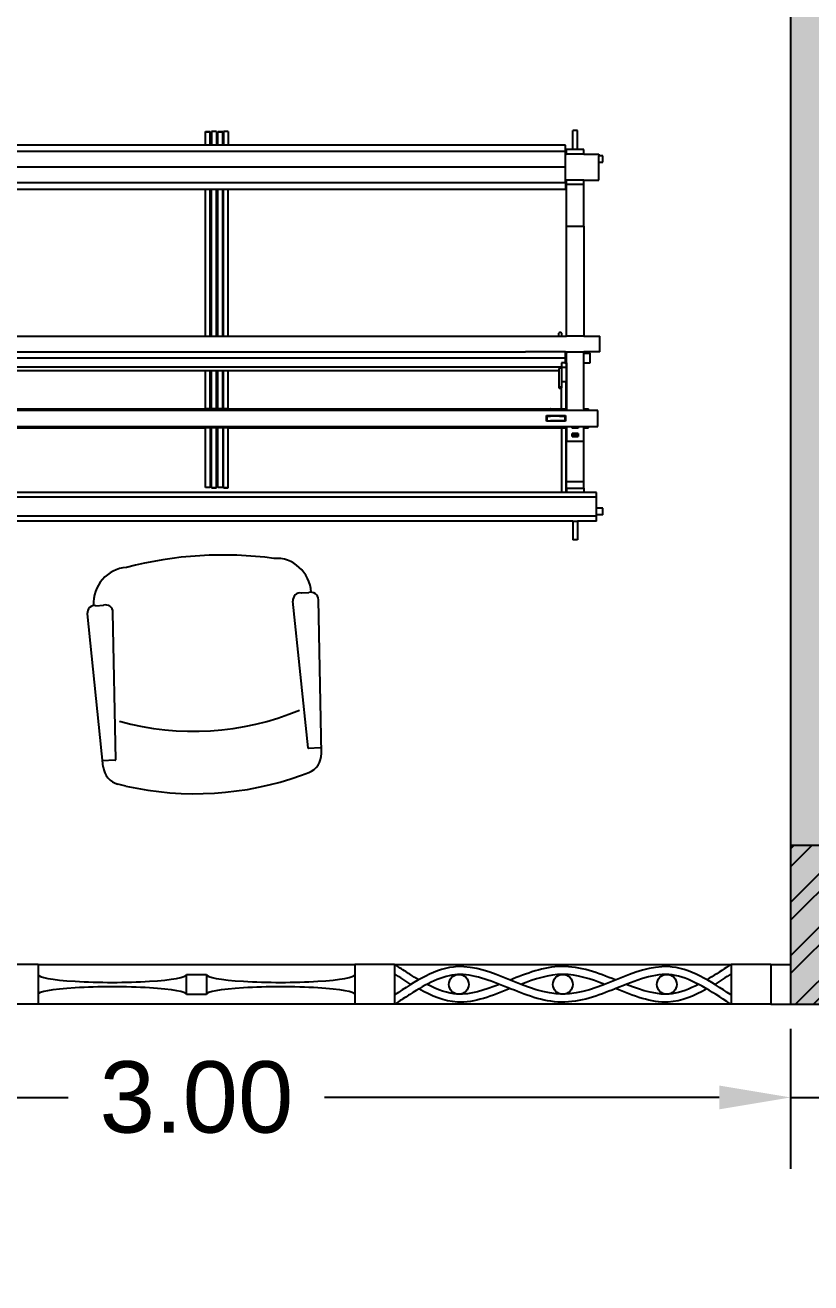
# Model space of a CAD drawing. Header units: millimetres. Extents: x 3409 to 3822, y 896 to 1108.
# Drawn here: x 3693.686 to 3695.67, y 1081.991 to 1085.163 of the extents above; entities that cross this region are included whole.
import ezdxf

# ---------------------------------------------------------------- set-up
doc = ezdxf.new("R2010")
doc.units = ezdxf.units.MM
for name, color, linetype in [('a-epipla', 8, 'Continuous'), ('a-toixoi', 5, 'Continuous'), ('DS_ST_quote 1_50', 7, 'Continuous'), ('Layer1', 5, 'Continuous'), ('ypostilwmata', 232, 'Continuous')]:
    doc.layers.add(name, color=color, linetype=linetype)
doc.styles.get("Standard").update_dxf_attribs({"font": 'arial.ttf'})
doc.dimstyles.get("Standard").update_dxf_attribs({"dimtxt": 0.18, "dimasz": 0.18, "dimexe": 0.18, "dimexo": 0.0625, "dimgap": 0.09, "dimtad": 0, "dimtih": 1, "dimtoh": 1, "dimdec": 4, "dimzin": 0, "dimdsep": 46, "dimtxsty": 'Standard', "dimcen": 0.09, "dimadec": 0, "dimazin": 0, "dimtfac": 1, "dimtdec": 4, "dimtofl": 0, "dimtmove": 0, "dimatfit": 3, "dimfxl": 1, "dimtolj": 1, "dimtzin": 0, "dimarcsym": 0})

# ---------------------------------------------------------------- blocks, each defined once
blk = doc.blocks.new('poltrona5452')
at = {"layer": 'a-epipla'}
for p, q in [((345.2667, 185.2189), (345.6542, 185.2353)), ((345.2817, 185.1876), (345.2817, 185.2207)), ((345.6734, 185.2124), (345.6734, 185.1935)), ((345.215, 185.165), (345.221, 185.1845)), ((345.2829, 185.1864), (345.6542, 185.1706)), ((345.215, 184.721), (345.221, 184.7014)), ((345.2817, 184.6984), (345.2817, 184.6697)), ((345.2829, 184.6996), (345.6542, 184.7154)), ((345.6734, 184.6736), (345.6734, 184.6924)), ((345.2667, 184.6671), (345.6542, 184.6506))]:
    blk.add_line(p, q, dxfattribs=at)
for centre, major_axis, ratio, start_param, end_param in [((345.6549, 185.217), (0.0192, 0), 0.958333, -0.253341, 1.602721), ((345.2689, 185.171), (0.05, 0), 0.958333, 1.615134, 2.855011), ((345.6728, 185.13), (-0.0923, 0), 0.958333, 3.135407, 4.699897), ((346.0487, 184.943), (-0.8653, 0), 0.958333, -0.270966, 0.270966), ((345.283, 185.1876), (0.000865, 0.000865), 1, 2.356194, 3.880728), ((346.0929, 184.9431), (0.7521, 0), 0.958333, 2.820125, 3.463061), ((345.6549, 185.1889), (0.0192, 0), 0.958333, 4.680464, 6.536526), ((344.7353, 184.943), (-1.048, 0), 0.958333, 2.954833, 3.328352), ((345.6728, 184.756), (0.0923, 0), 0.958333, -1.558304, 0.006186), ((345.2689, 184.715), (0.05, 0), 0.958333, 3.428174, 4.668051), ((345.283, 184.6984), (-0.000865, 0.000865), 1, -0.739135, 0.785398), ((345.6549, 184.697), (0.0192, 0), 0.958333, -0.253341, 1.602721), ((345.6549, 184.669), (0.0192, 0), 0.958333, 4.680464, 6.536526)]:
    blk.add_ellipse(centre, major_axis=major_axis, ratio=ratio, start_param=start_param, end_param=end_param, dxfattribs=at)
blk = doc.blocks.new('floor loom plan')
at = {"layer": 'a-epipla'}
for p, q in [((-28.62, 59.61), (-28.62, 61.95)), ((-28.62, 61.95), (-28.38, 61.95)), ((-28.38, 62.61), (-28.38, 61.95)), ((-27.38, 62.61), (-28.38, 62.61)), ((-27.38, 61.95), (-28.38, 61.95)), ((-27.38, 61.95), (-27.38, 62.61)), ((-24.5, 61.95), (-27.38, 61.95)), ((-24.5, 59.61), (-24.5, 61.95)), ((2.64, 62.11), (0.14, 62.11)), ((0.14, 59.61), (0.14, 62.11)), ((2.64, 62.11), (2.64, 59.61)), ((14.41, 61.83), (11.91, 61.83)), ((11.91, 61.83), (11.91, 60.33)), ((14.41, 60.33), (14.41, 61.83)), ((28.38, 62.61), (27.37, 62.61)), ((27.37, 62.61), (27.37, 61.61)), ((28.38, 62.61), (28.38, 61.61)), ((2.85, 59.61), (2.85, 60.61)), ((4.35, 60.61), (2.85, 60.61)), ((4.35, 59.61), (4.35, 60.61)), ((11.91, 60.33), (11.66, 60.33)), ((11.66, 59.61), (11.66, 60.33)), ((11.91, 60.33), (11.91, 59.61)), ((14.66, 60.33), (14.41, 60.33)), ((14.41, 59.61), (14.41, 60.33)), ((14.66, 59.61), (14.66, 60.33)), ((24.88, 61.61), (24.88, 59.61)), ((25.62, 61.61), (24.88, 61.61)), ((25.62, 61.61), (25.62, -58.45)), ((27.37, 61.61), (25.62, 61.61)), ((28.38, 61.61), (27.37, 61.61)), ((28.62, 61.61), (28.38, 61.61)), ((28.62, 61.61), (28.62, -58.45)), ((29.38, 61.61), (28.62, 61.61)), ((29.38, 61.61), (29.38, 58.61)), ((-32.38, 58.61), (-32.38, 57.86)), ((-29.38, 58.61), (-32.38, 58.61)), ((-29.38, 57.86), (-32.38, 57.86)), ((-29.38, 59.61), (-29.38, 58.61)), ((-28.62, 59.61), (-29.38, 59.61)), ((-29.38, 58.61), (-29.38, 57.86)), ((-29.38, 57.86), (-29.38, 56.86)), ((-28.62, 59.61), (-28.62, 56.86)), ((-24.5, 59.61), (-24.5, 56.86)), ((-23.88, 59.61), (-24.5, 59.61)), ((-17.25, 59.61), (-23.88, 59.61)), ((-23.88, 56.86), (-23.88, 59.61)), ((-17.25, 56.86), (-17.25, 59.61)), ((-17.25, 59.61), (0.14, 59.61)), ((0.14, 59.61), (0.14, 56.86)), ((2.85, 59.61), (2.64, 59.61)), ((2.64, 56.86), (2.64, 59.61)), ((4.35, 59.61), (2.85, 59.61)), ((11.66, 59.61), (4.35, 59.61)), ((11.66, 59.61), (11.91, 59.61)), ((11.91, 59.61), (11.91, 56.86)), ((14.41, 59.61), (14.66, 59.61)), ((14.41, 58.73), (14.41, 59.61)), ((14.41, 58.73), (14.47, 58.73)), ((14.41, 57.73), (14.41, 58.73)), ((14.47, 57.73), (14.41, 57.73)), ((14.41, 56.86), (14.41, 57.73)), ((14.47, 58.73), (14.47, 57.73)), ((14.47, 58.73), (14.69, 58.73)), ((14.69, 57.73), (14.47, 57.73)), ((16.75, 59.61), (14.66, 59.61)), ((14.69, 58.73), (14.69, 57.73)), ((15.56, 58.73), (15.56, 57.73)), ((15.56, 58.73), (15.78, 58.73)), ((15.78, 57.73), (15.56, 57.73)), ((15.78, 58.73), (16, 58.73)), ((15.78, 58.73), (15.78, 57.73)), ((16, 57.73), (15.78, 57.73)), ((16, 57.73), (16, 58.73)), ((16.75, 56.86), (16.75, 59.61)), ((23.12, 59.61), (16.75, 59.61)), ((23.12, 56.86), (23.12, 59.61)), ((24.17, 59.61), (23.12, 59.61)), ((24.17, 59.61), (24.88, 59.61)), ((24.17, 56.86), (24.17, 59.61)), ((24.88, 59.61), (24.88, 56.86)), ((29.38, 57.86), (29.38, 58.61)), ((29.38, 58.61), (32.37, 58.61)), ((29.38, 57.86), (32.37, 57.86)), ((29.38, 57.86), (29.38, -54.7)), ((32.37, 58.61), (32.37, 57.86)), ((-29.38, 56.7), (-30.06, 56.7)), ((-30.06, 56.7), (-30.06, 3.32)), ((-28.62, 56.86), (-29.38, 56.86)), ((-29.38, 56.7), (-29.38, 56.86)), ((-29.04, 56.7), (-29.38, 56.7)), ((-29.04, 56.7), (-29.04, -53.61)), ((-28.62, 56.7), (-29.04, 56.7)), ((-28.62, 56.7), (-28.62, 56.86)), ((-26.56, 56.7), (-28.62, 56.7)), ((-26.56, 56.7), (-26.56, -53.61)), ((-24.5, 56.7), (-26.56, 56.7)), ((-23.88, 56.86), (-24.5, 56.86)), ((-24.5, 56.7), (-24.5, 56.86)), ((-24.09, 56.7), (-24.5, 56.7)), ((-24.09, 56.7), (-23.06, 56.7)), ((-24.09, 56.7), (-24.09, -53.61)), ((-17.25, 56.86), (-23.88, 56.86)), ((-23.06, 56.7), (-23.06, 3.32)), ((0.14, 56.86), (-17.25, 56.86)), ((-0.41, 55.98), (-0.42, 55.93)), ((-0.42, 55.93), (-0.42, 55.87)), ((-0.42, 55.87), (-0.42, 55.81)), ((-0.42, 55.81), (-0.41, 55.75)), ((-0.4, 56.03), (-0.41, 55.98)), ((-0.41, 55.75), (-0.4, 55.7)), ((-0.38, 56.07), (-0.4, 56.03)), ((-0.4, 55.7), (-0.38, 55.67)), ((-0.36, 56.09), (-0.38, 56.07)), ((-0.34, 56.1), (-0.36, 56.09)), ((0.14, 56.1), (-0.34, 56.1)), ((0.14, 56.1), (0.14, 56.86)), ((0.14, 55.64), (0.14, 56.1)), ((2.64, 56.86), (2.85, 56.86)), ((2.64, 56.76), (2.64, 56.86)), ((2.67, 56.76), (2.64, 56.76)), ((2.64, 56.7), (2.64, 56.76)), ((2.67, 56.7), (2.64, 56.7)), ((2.64, 56.7), (2.64, 50.36)), ((2.81, 56.76), (2.67, 56.76)), ((2.67, 56.7), (2.67, 56.76)), ((2.81, 56.7), (2.67, 56.7)), ((2.81, 56.7), (2.81, 56.76)), ((2.85, 56.76), (2.81, 56.76)), ((3.6, 56.7), (2.81, 56.7)), ((2.85, 56.76), (2.85, 56.86)), ((4.35, 56.86), (2.85, 56.86)), ((3.6, 56.76), (2.85, 56.76)), ((3.6, 56.7), (3.6, 56.76)), ((4.35, 56.76), (3.6, 56.76)), ((3.6, -53.61), (3.6, 56.7)), ((4.39, 56.7), (3.6, 56.7)), ((4.35, 56.86), (11.66, 56.86)), ((4.35, 56.76), (4.35, 56.86)), ((4.39, 56.76), (4.35, 56.76)), ((4.39, 56.82), (5.13, 56.82)), ((4.39, 56.82), (4.39, 56.76)), ((4.52, 56.76), (4.39, 56.76)), ((4.39, 56.7), (4.52, 56.7)), ((4.39, 56.7), (4.39, 56.07)), ((4.39, 56.07), (5.01, 56.07)), ((4.52, 56.7), (4.52, 56.76)), ((5.01, -53.61), (5.01, 56.07)), ((5.01, 56.07), (5.13, 56.07)), ((5.13, 56.82), (7.36, 56.82)), ((5.13, 56.82), (5.13, 56.07)), ((5.13, 56.07), (5.28, 56.07)), ((5.24, 55.98), (5.23, 55.93)), ((5.23, 55.93), (5.23, 55.87)), ((5.23, 55.87), (5.23, 55.81)), ((5.23, 55.81), (5.24, 55.75)), ((5.26, 56.03), (5.24, 55.98)), ((5.24, 55.75), (5.26, 55.7)), ((5.27, 56.07), (5.26, 56.03)), ((5.26, 55.7), (5.27, 55.67)), ((5.28, 56.07), (5.27, 56.07)), ((5.28, 56.07), (7.36, 56.07)), ((7.36, 56.82), (7.36, 56.07)), ((11.66, 56.82), (7.36, 56.82)), ((7.36, 56.07), (8.26, 56.07)), ((8.22, 55.98), (8.21, 55.93)), ((8.21, 55.93), (8.21, 55.87)), ((8.21, 55.87), (8.21, 55.81)), ((8.21, 55.81), (8.22, 55.75)), ((8.24, 56.03), (8.22, 55.98)), ((8.22, 55.75), (8.24, 55.7)), ((8.26, 56.07), (8.24, 56.03)), ((8.24, 55.7), (8.26, 55.67)), ((8.26, 56.07), (8.26, 56.07)), ((8.26, 56.07), (8.34, 56.07)), ((8.34, 56.07), (8.34, 56.07)), ((8.36, 56.03), (8.34, 56.07)), ((11.66, 56.07), (8.34, 56.07)), ((8.34, 55.67), (8.36, 55.7)), ((8.38, 55.98), (8.36, 56.03)), ((8.36, 55.7), (8.38, 55.75)), ((8.39, 55.93), (8.38, 55.98)), ((8.38, 55.75), (8.39, 55.81)), ((8.39, 55.87), (8.39, 55.93)), ((8.39, 55.81), (8.39, 55.87)), ((11.66, 56.82), (11.66, 56.86)), ((11.66, 56.86), (11.91, 56.86)), ((11.66, 56.07), (11.66, 56.82)), ((11.66, 54.33), (11.66, 56.07)), ((11.91, 56.86), (11.91, 54.33)), ((12.72, 55.77), (12.72, 56.71)), ((12.72, 56.71), (12.78, 56.71)), ((12.72, 55.77), (12.78, 55.77)), ((12.72, 54.33), (12.72, 55.77)), ((12.78, 56.71), (12.78, 56.65)), ((12.78, 56.71), (13.53, 56.71)), ((13.53, 56.65), (12.78, 56.65)), ((12.78, 55.77), (12.78, 56.65)), ((12.78, 55.77), (12.78, 54.33)), ((13.53, 56.71), (13.53, 56.65)), ((13.53, 56.71), (13.59, 56.71)), ((13.53, 56.65), (13.53, 55.77)), ((13.53, 55.77), (13.59, 55.77)), ((13.53, 55.77), (13.53, 54.33)), ((13.59, 56.71), (13.59, 55.77)), ((13.59, 55.77), (13.59, 54.33)), ((14.41, 56.86), (14.66, 56.86)), ((14.41, 54.33), (14.41, 56.86)), ((14.66, 56.86), (16.75, 56.86)), ((14.66, 56.82), (14.66, 56.86)), ((24.88, 56.82), (14.66, 56.82)), ((14.66, 56.07), (14.66, 56.82)), ((14.66, 56.07), (24.88, 56.07)), ((14.66, 54.33), (14.66, 56.07)), ((23.12, 56.86), (16.75, 56.86)), ((24.17, 56.86), (23.12, 56.86)), ((24.17, 56.86), (24.88, 56.86)), ((24.88, 56.86), (24.88, 56.82)), ((24.88, 56.82), (24.88, 56.07)), ((24.88, 56.07), (24.88, -53.7)), ((-0.38, 55.67), (-0.36, 55.64)), ((-0.36, 55.64), (-0.34, 55.64)), ((0.14, 55.64), (-0.34, 55.64)), ((0.14, 50.36), (0.14, 55.64)), ((5.27, 55.67), (5.3, 55.64)), ((5.3, 55.64), (5.32, 55.64)), ((5.32, 55.64), (5.6, 55.64)), ((5.6, 55.64), (8.3, 55.64)), ((5.6, 3.32), (5.6, 55.64)), ((8.26, 55.67), (8.28, 55.64)), ((8.28, 55.64), (8.3, 55.64)), ((8.3, 55.64), (8.32, 55.64)), ((8.32, 55.64), (8.34, 55.67)), ((11.91, 54.33), (11.66, 54.33)), ((11.66, 54.33), (11.66, 54.27)), ((11.66, 54.27), (11.67, 54.29)), ((11.66, 3.32), (11.66, 54.27)), ((11.67, 54.29), (11.72, 54.3)), ((11.72, 54.3), (11.8, 54.32)), ((11.8, 54.32), (11.9, 54.32)), ((11.9, 54.32), (11.91, 54.32)), ((11.91, 54.33), (11.91, 54.32)), ((11.91, 54.32), (11.91, -51.22)), ((12.78, 54.33), (12.72, 54.33)), ((12.72, 53.71), (12.72, 54.33)), ((13.59, 53.71), (12.72, 53.71)), ((12.78, 53.77), (12.78, 54.33)), ((12.78, 53.77), (13.53, 53.77)), ((13.59, 54.33), (13.53, 54.33)), ((13.53, 53.77), (13.53, 54.33)), ((13.59, 54.33), (13.59, 53.71)), ((14.66, 54.33), (14.41, 54.33)), ((14.41, 54.32), (14.41, 54.33)), ((14.41, 54.32), (14.51, 54.32)), ((14.41, 54.32), (14.41, 54.32)), ((14.41, -51.22), (14.41, 54.32)), ((14.51, 54.32), (14.59, 54.3)), ((14.59, 54.3), (14.64, 54.29)), ((14.64, 54.29), (14.66, 54.27)), ((14.66, 54.27), (14.66, 54.33)), ((14.66, 3.32), (14.66, 54.27)), ((0.14, 50.36), (0.14, 50.36)), ((0.14, 3.32), (0.14, 50.36)), ((0.14, -46.7), (0.14, 50.36)), ((2.64, 50.36), (2.64, 50.36)), ((2.64, -46.7), (2.64, 50.36)), ((2.64, -46.7), (2.64, 50.36)), ((-32.21, 1.7), (-32.21, 2.45)), ((-32.21, 2.45), (-32.12, 2.45)), ((-32.2, 3.32), (-32.2, 2.57)), ((-32.2, 3.32), (-30.06, 3.32)), ((-32.2, 2.57), (-30.06, 2.57)), ((-30.06, 2.45), (-32.12, 2.45)), ((-32.12, 2.45), (-32.12, 1.7)), ((-30.06, 3.32), (-30.06, 2.57)), ((-30.06, 2.57), (-30.06, 2.45)), ((-30.06, 2.45), (-30.06, 1.7)), ((0.14, 3.32), (-23.06, 3.32)), ((-23.06, 3.32), (-23.06, 2.57)), ((0.14, 2.57), (-23.06, 2.57)), ((-23.06, 2.57), (-23.06, 2.45)), ((0.14, 2.45), (-23.06, 2.45)), ((-23.06, 2.45), (-23.06, 1.7)), ((0.14, 2.57), (0.14, 3.32)), ((0.14, 2.45), (0.14, 2.57)), ((0.14, 1.7), (0.14, 2.45)), ((11.66, 3.32), (5.6, 3.32)), ((5.6, 2.57), (5.6, 3.32)), ((11.66, 2.57), (5.6, 2.57)), ((5.6, 2.45), (5.6, 2.57)), ((11.66, 2.45), (5.6, 2.45)), ((5.6, 1.7), (5.6, 2.45)), ((11.66, 3.32), (11.66, 2.57)), ((11.66, 2.57), (11.66, 2.45)), ((11.66, 2.45), (11.66, 1.7)), ((24.11, 3.32), (14.66, 3.32)), ((14.66, 3.32), (14.66, 2.57)), ((24.11, 2.57), (14.66, 2.57)), ((14.66, 2.57), (14.66, 2.45)), ((14.66, 2.45), (14.66, 1.7)), ((14.66, 2.45), (24.1, 2.45)), ((24.1, 2.45), (24.1, 1.7)), ((24.11, 3.32), (24.11, 2.57)), ((24.15, 3.32), (24.11, 3.32)), ((24.11, 2.57), (24.15, 2.57)), ((24.15, 2.57), (24.15, 3.32)), ((-32.12, 1.7), (-32.21, 1.7)), ((-32.21, -0.3), (-32.21, 0.45)), ((-32.21, 0.45), (-32.12, 0.45)), ((-32.2, 1.45), (-32.2, 0.7)), ((-32.2, 1.45), (-30.06, 1.45)), ((-32.2, 0.7), (-30.06, 0.7)), ((-30.06, 1.7), (-32.12, 1.7)), ((-30.06, 0.45), (-32.12, 0.45)), ((-32.12, 0.45), (-32.12, -0.3)), ((-30.06, 1.7), (-30.06, 1.45)), ((-30.06, 1.45), (-30.06, 0.7)), ((-30.06, 0.7), (-30.06, 0.45)), ((-30.06, 0.45), (-30.06, -0.3)), ((0.14, 1.7), (-23.06, 1.7)), ((-23.06, 1.7), (-23.06, 1.45)), ((0.14, 1.45), (-23.06, 1.45)), ((-23.06, 1.45), (-23.06, 0.7)), ((0.14, 0.7), (-23.06, 0.7)), ((-23.06, 0.7), (-23.06, 0.45)), ((0.14, 0.45), (-23.06, 0.45)), ((-23.06, 0.45), (-23.06, -0.3)), ((0.14, 1.45), (0.14, 1.7)), ((0.14, 0.7), (0.14, 1.45)), ((0.14, 0.45), (0.14, 0.7)), ((0.14, -0.3), (0.14, 0.45)), ((11.66, 1.7), (5.6, 1.7)), ((5.6, 1.45), (5.6, 1.7)), ((11.66, 1.45), (5.6, 1.45)), ((5.6, 0.7), (5.6, 1.45)), ((11.66, 0.7), (5.6, 0.7)), ((5.6, 0.45), (5.6, 0.7)), ((11.66, 0.45), (5.6, 0.45)), ((5.6, -0.3), (5.6, 0.45)), ((11.66, 1.45), (11.66, 1.7)), ((11.66, 1.45), (11.66, 0.7)), ((11.66, 0.7), (11.66, 0.45)), ((11.66, 0.45), (11.66, -0.3)), ((24.1, 1.7), (14.66, 1.7)), ((14.66, 1.45), (14.66, 1.7)), ((24.11, 1.45), (14.66, 1.45)), ((14.66, 1.45), (14.66, 0.7)), ((24.11, 0.7), (14.66, 0.7)), ((14.66, 0.7), (14.66, 0.45)), ((14.66, 0.45), (14.66, -0.3)), ((14.66, 0.45), (24.1, 0.45)), ((24.1, 0.45), (24.1, -0.3)), ((24.11, 1.45), (24.11, 0.7)), ((24.15, 1.45), (24.11, 1.45)), ((24.11, 0.7), (24.15, 0.7)), ((24.15, 0.7), (24.15, 1.45)), ((-32.12, -0.3), (-32.21, -0.3)), ((-30.06, -0.3), (-32.12, -0.3)), ((-30.06, -0.3), (-30.06, -53.61)), ((0.14, -0.3), (-23.06, -0.3)), ((-23.06, -0.3), (-23.06, -53.61)), ((0.14, -46.7), (0.14, -0.3)), ((11.66, -0.3), (5.6, -0.3)), ((5.6, -53.61), (5.6, -0.3)), ((11.66, -51.17), (11.66, -0.3)), ((24.1, -0.3), (14.66, -0.3)), ((14.66, -51.17), (14.66, -0.3))]:
    blk.add_line(p, q, dxfattribs=at)
at = {"layer": 'a-epipla', "color": 250, "true_color": 0x3f3f3f}
blk.add_line((-29.38, 56.86), (-29.38, 56.7), dxfattribs=at)
blk = doc.blocks.new('*D239')
at = {"layer": 'Defpoints', "color": 0, "transparency": 16777216}
for p in [(3692.6188, 1082.6941), (3695.6188, 1082.6941), (3695.6188, 1082.4588)]:
    blk.add_point(p, dxfattribs=at)
at = {"layer": 'DS_ST_quote 1_50', "color": 0, "lineweight": -2, "transparency": 16777216}
for p, q in [((3692.6188, 1082.6316), (3692.6188, 1082.2788)), ((3695.6188, 1082.6316), (3695.6188, 1082.2788)), ((3692.7988, 1082.4588), (3693.7953, 1082.4588)), ((3695.4388, 1082.4588), (3694.4422, 1082.4588))]:
    blk.add_line(p, q, dxfattribs=at)
at = {"layer": 'DS_ST_quote 1_50', "color": 0, "transparency": 16777216}
for points in [[(3692.7988, 1082.4888), (3692.7988, 1082.4288), (3692.6188, 1082.4588)], [(3695.4388, 1082.4888), (3695.4388, 1082.4288), (3695.6188, 1082.4588)]]:
    blk.add_solid(points, dxfattribs=at)
at = {"layer": 'DS_ST_quote 1_50', "color": 0, "transparency": 16777216, "insert": (3694.1188, 1082.4588), "char_height": 0.18, "attachment_point": 5}
blk.add_mtext('\\A1;3.00', dxfattribs=at)
blk = doc.blocks.new('*D240')
at = {"layer": 'Defpoints', "color": 0, "transparency": 16777216}
for p in [(3695.6188, 1082.6941), (3696.0188, 1082.6941), (3696.0188, 1082.4588)]:
    blk.add_point(p, dxfattribs=at)
at = {"layer": 'DS_ST_quote 1_50', "color": 0, "lineweight": -2, "transparency": 16777216}
for p, q in [((3695.6188, 1082.6316), (3695.6188, 1082.2788)), ((3696.0188, 1082.6316), (3696.0188, 1082.2788)), ((3695.4388, 1082.4588), (3695.2588, 1082.4588)), ((3695.6188, 1082.4588), (3696.0188, 1082.4588)), ((3695.8188, 1082.4588), (3695.8188, 1081.8662)), ((3696.1988, 1082.4588), (3696.3788, 1082.4588)), ((3695.8188, 1081.8662), (3695.9988, 1081.8662))]:
    blk.add_line(p, q, dxfattribs=at)
at = {"layer": 'DS_ST_quote 1_50', "color": 0, "transparency": 16777216}
for points in [[(3695.4388, 1082.4888), (3695.4388, 1082.4288), (3695.6188, 1082.4588)], [(3696.1988, 1082.4888), (3696.1988, 1082.4288), (3696.0188, 1082.4588)]]:
    blk.add_solid(points, dxfattribs=at)
at = {"layer": 'DS_ST_quote 1_50', "color": 0, "transparency": 16777216, "insert": (3696.3222, 1081.8662), "char_height": 0.18, "attachment_point": 5}
blk.add_mtext('\\A1;0.40', dxfattribs=at)
blk = doc.blocks.new('*D224')
at = {"layer": 'Defpoints', "color": 0, "transparency": 16777216}
for p in [(3682.0188, 1082.6941), (3696.0188, 1082.6941), (3682.0188, 1081.1901)]:
    blk.add_point(p, dxfattribs=at)
at = {"layer": 'DS_ST_quote 1_50', "color": 0, "lineweight": -2, "transparency": 16777216}
for p, q in [((3682.0188, 1082.6316), (3682.0188, 1081.0101)), ((3696.0188, 1082.6316), (3696.0188, 1081.0101)), ((3682.1988, 1081.1901), (3688.6338, 1081.1901)), ((3695.8388, 1081.1901), (3689.4037, 1081.1901))]:
    blk.add_line(p, q, dxfattribs=at)
at = {"layer": 'DS_ST_quote 1_50', "color": 0, "transparency": 16777216}
for points in [[(3682.1988, 1081.2201), (3682.1988, 1081.1601), (3682.0188, 1081.1901)], [(3695.8388, 1081.2201), (3695.8388, 1081.1601), (3696.0188, 1081.1901)]]:
    blk.add_solid(points, dxfattribs=at)
at = {"layer": 'DS_ST_quote 1_50', "color": 0, "transparency": 16777216, "insert": (3689.0188, 1081.1901), "char_height": 0.18, "attachment_point": 5}
blk.add_mtext('\\A1;14.00', dxfattribs=at)

msp = doc.modelspace()

# ---------------------------------------------------------------- hatches: boundary and pattern name
at = {"layer": 'a-epipla'}
h = msp.add_hatch(dxfattribs=at)
h.set_pattern_fill('ANSI32', color=256, scale=0.01)
h.set_pattern_definition([(45, (264.24471, 2.56293), (-0.067351921, 0.067351921), []), (45, (264.28961, 2.56293), (-0.067351921, 0.067351921), [])])
h.paths.add_polyline_path([(3682.4188, 1087.4941), (3682.0188, 1087.4941), (3682.0188, 1087.0941), (3682.4188, 1087.0941)])
h.paths.add_polyline_path([(3685.8188, 1087.4941), (3685.4188, 1087.4941), (3685.4188, 1087.0941), (3685.8188, 1087.0941)])
h.paths.add_polyline_path([(3689.2188, 1087.4941), (3688.8188, 1087.4941), (3688.8188, 1087.0941), (3689.2188, 1087.0941)])
h.paths.add_polyline_path([(3692.6188, 1087.4941), (3692.2188, 1087.4941), (3692.2188, 1087.0941), (3692.6188, 1087.0941)])
h.paths.add_polyline_path([(3696.0188, 1087.4941), (3695.6188, 1087.4941), (3695.6188, 1087.0941), (3696.0188, 1087.0941)])
h.paths.add_polyline_path([(3696.0188, 1083.0941), (3695.6188, 1083.0941), (3695.6188, 1082.6941), (3696.0188, 1082.6941)])
h.paths.add_polyline_path([(3692.6188, 1083.0941), (3692.2188, 1083.0941), (3692.2188, 1082.6941), (3692.6188, 1082.6941)])
h.paths.add_polyline_path([(3689.2188, 1083.0941), (3688.8188, 1083.0941), (3688.8188, 1082.6941), (3689.2188, 1082.6941)])
h.paths.add_polyline_path([(3685.8188, 1083.0941), (3685.4188, 1083.0941), (3685.4188, 1082.6941), (3685.8188, 1082.6941)])
h.paths.add_polyline_path([(3682.4188, 1083.0941), (3682.0188, 1083.0941), (3682.0188, 1082.6941), (3682.4188, 1082.6941)])
h.paths.add_polyline_path([(3699.4188, 1087.4941), (3699.0188, 1087.4941), (3699.0188, 1087.0941), (3699.4188, 1087.0941)])
h.paths.add_polyline_path([(3702.8188, 1087.4941), (3702.4188, 1087.4941), (3702.4188, 1087.0941), (3702.8188, 1087.0941)])
h.paths.add_polyline_path([(3706.2188, 1087.4941), (3705.8188, 1087.4941), (3705.8188, 1087.0941), (3706.2188, 1087.0941)])
h.paths.add_polyline_path([(3709.6188, 1087.4941), (3709.2188, 1087.4941), (3709.2188, 1087.0941), (3709.6188, 1087.0941)])
h.paths.add_polyline_path([(3709.6188, 1083.0941), (3709.2188, 1083.0941), (3709.2188, 1082.6941), (3709.6188, 1082.6941)])
h.paths.add_polyline_path([(3706.2188, 1083.0941), (3705.8188, 1083.0941), (3705.8188, 1082.6941), (3706.2188, 1082.6941)])
h.paths.add_polyline_path([(3702.8188, 1083.0941), (3702.4188, 1083.0941), (3702.4188, 1082.6941), (3702.8188, 1082.6941)])
h.paths.add_polyline_path([(3699.4188, 1083.0941), (3699.0188, 1083.0941), (3699.0188, 1082.6941), (3699.4188, 1082.6941)])
h.paths.add_polyline_path([(3716.0188, 1087.4941), (3715.6188, 1087.4941), (3715.6188, 1087.0941), (3716.0188, 1087.0941)])
h.paths.add_polyline_path([(3719.4188, 1087.4941), (3719.0188, 1087.4941), (3719.0188, 1087.0941), (3719.4188, 1087.0941)])
h.paths.add_polyline_path([(3722.8188, 1087.4941), (3722.4188, 1087.4941), (3722.4188, 1087.0941), (3722.8188, 1087.0941)])
h.paths.add_polyline_path([(3726.2188, 1087.4941), (3725.8188, 1087.4941), (3725.8188, 1087.0941), (3726.2188, 1087.0941)])
h.paths.add_polyline_path([(3716.0188, 1083.0941), (3715.6188, 1083.0941), (3715.6188, 1082.6941), (3716.0188, 1082.6941)])
h.paths.add_polyline_path([(3719.4188, 1083.0941), (3719.0188, 1083.0941), (3719.0188, 1082.6941), (3719.4188, 1082.6941)])
h.paths.add_polyline_path([(3722.8188, 1083.0941), (3722.4188, 1083.0941), (3722.4188, 1082.6941), (3722.8188, 1082.6941)])
h.paths.add_polyline_path([(3726.2188, 1083.0941), (3725.8188, 1083.0941), (3725.8188, 1082.6941), (3726.2188, 1082.6941)])
h.paths.add_polyline_path([(3729.6188, 1087.4941), (3729.2188, 1087.4941), (3729.2188, 1087.0941), (3729.6188, 1087.0941)])
h.paths.add_polyline_path([(3733.0188, 1087.4941), (3732.6188, 1087.4941), (3732.6188, 1087.0941), (3733.0188, 1087.0941)])
h.paths.add_polyline_path([(3736.4188, 1087.4941), (3736.0188, 1087.4941), (3736.0188, 1087.0941), (3736.4188, 1087.0941)])
h.paths.add_polyline_path([(3739.8188, 1087.4941), (3739.4188, 1087.4941), (3739.4188, 1087.0941), (3739.8188, 1087.0941)])
h.paths.add_polyline_path([(3743.2188, 1087.4941), (3742.8188, 1087.4941), (3742.8188, 1087.0941), (3743.2188, 1087.0941)])
h.paths.add_polyline_path([(3743.2188, 1083.0941), (3742.8188, 1083.0941), (3742.8188, 1082.6941), (3743.2188, 1082.6941)])
h.paths.add_polyline_path([(3739.8188, 1083.0941), (3739.4188, 1083.0941), (3739.4188, 1082.6941), (3739.8188, 1082.6941)])
h.paths.add_polyline_path([(3736.4188, 1083.0941), (3736.0188, 1083.0941), (3736.0188, 1082.6941), (3736.4188, 1082.6941)])
h.paths.add_polyline_path([(3733.0188, 1083.0941), (3732.6188, 1083.0941), (3732.6188, 1082.6941), (3733.0188, 1082.6941)])
h.paths.add_polyline_path([(3729.6188, 1083.0941), (3729.2188, 1083.0941), (3729.2188, 1082.6941), (3729.6188, 1082.6941)])
h = msp.add_hatch(dxfattribs=at)
h.set_pattern_fill('AR-CONC', color=256, scale=0.00088)
h.set_pattern_definition([(50, (264.24471, 2.56293), (0.1603225087, -0.0140263953), [0.016764, -0.184404]), (355, (264.24471, 2.56293), (-0.031014211, 0.168130024), [0.0134112, -0.147523714]), (100.4514447, (264.25807, 2.56176), (0.1293082974, 0.154103622), [0.014247208, -0.156719415]), (46.1842, (264.24471, 2.60764), (0.238549556, -0.036997249), [0.025146, -0.276606]), (96.6355576, (264.2646, 2.60455), (0.208915638, 0.21773499), [0.02137082, -0.235079335]), (351.184151, (264.2447, 2.60764), (0.208915638, 0.21773499), [0.020116771, -0.221284564]), (21, (264.26706, 2.59646), (0.1334206643, -0.0899933744), [0.016764, -0.184404]), (326, (264.26706, 2.59646), (0.054385785, 0.16208541), [0.0134112, -0.1475232]), (71.451445, (264.27818, 2.58896), (0.187806449, 0.0720920366), [0.014247208, -0.156719145]), (37.5, (264.24471, 2.562933), (0.0027179709, 0.0744084342), [0, -0.14573504, 0, -0.1497584, 0, -0.148082]), (7.5, (264.24471, 2.56293), (0.058801303, 0.0881589058), [0, -0.08538464, 0, -0.14238224, 0, -0.0564388]), (327.5, (264.194866, 2.56293), (0.1193197237, -0.0050412947), [0, -0.05588, 0, -0.1743456, 0, -0.2313432]), (317.5, (264.17251, 2.56293), (0.1303536796, 0.022375312), [0, -0.072644, 0, -0.11578336, 0, -0.1642872])])
h.paths.add_polyline_path([(3682.4188, 1087.4941), (3682.0188, 1087.4941), (3682.0188, 1087.0941), (3682.4188, 1087.0941)])
h.paths.add_polyline_path([(3685.8188, 1087.4941), (3685.4188, 1087.4941), (3685.4188, 1087.0941), (3685.8188, 1087.0941)])
h.paths.add_polyline_path([(3682.4188, 1083.0941), (3682.0188, 1083.0941), (3682.0188, 1082.6941), (3682.4188, 1082.6941)])
h.paths.add_polyline_path([(3685.8188, 1083.0941), (3685.4188, 1083.0941), (3685.4188, 1082.6941), (3685.8188, 1082.6941)])
h.paths.add_polyline_path([(3689.2188, 1087.4941), (3688.8188, 1087.4941), (3688.8188, 1087.0941), (3689.2188, 1087.0941)])
h.paths.add_polyline_path([(3689.2188, 1083.0941), (3688.8188, 1083.0941), (3688.8188, 1082.6941), (3689.2188, 1082.6941)])
h.paths.add_polyline_path([(3692.6188, 1083.0941), (3692.2188, 1083.0941), (3692.2188, 1082.6941), (3692.6188, 1082.6941)])
h.paths.add_polyline_path([(3692.6188, 1087.4941), (3692.2188, 1087.4941), (3692.2188, 1087.0941), (3692.6188, 1087.0941)])
h.paths.add_polyline_path([(3696.0188, 1087.4941), (3695.6188, 1087.4941), (3695.6188, 1087.0941), (3696.0188, 1087.0941)])
h.paths.add_polyline_path([(3696.0188, 1083.0941), (3695.6188, 1083.0941), (3695.6188, 1082.6941), (3696.0188, 1082.6941)])
h.paths.add_polyline_path([(3699.4188, 1083.0941), (3699.0188, 1083.0941), (3699.0188, 1082.6941), (3699.4188, 1082.6941)])
h.paths.add_polyline_path([(3699.4188, 1087.4941), (3699.0188, 1087.4941), (3699.0188, 1087.0941), (3699.4188, 1087.0941)])
h.paths.add_polyline_path([(3702.8188, 1087.4941), (3702.4188, 1087.4941), (3702.4188, 1087.0941), (3702.8188, 1087.0941)])
h.paths.add_polyline_path([(3702.8188, 1083.0941), (3702.4188, 1083.0941), (3702.4188, 1082.6941), (3702.8188, 1082.6941)])
h.paths.add_polyline_path([(3706.2188, 1087.4941), (3705.8188, 1087.4941), (3705.8188, 1087.0941), (3706.2188, 1087.0941)])
h.paths.add_polyline_path([(3706.2188, 1083.0941), (3705.8188, 1083.0941), (3705.8188, 1082.6941), (3706.2188, 1082.6941)])
h.paths.add_polyline_path([(3709.6188, 1087.4941), (3709.2188, 1087.4941), (3709.2188, 1087.0941), (3709.6188, 1087.0941)])
h.paths.add_polyline_path([(3709.6188, 1083.0941), (3709.2188, 1083.0941), (3709.2188, 1082.6941), (3709.6188, 1082.6941)])
h.paths.add_polyline_path([(3716.0188, 1087.4941), (3715.6188, 1087.4941), (3715.6188, 1087.0941), (3716.0188, 1087.0941)])
h.paths.add_polyline_path([(3719.4188, 1087.4941), (3719.0188, 1087.4941), (3719.0188, 1087.0941), (3719.4188, 1087.0941)])
h.paths.add_polyline_path([(3716.0188, 1083.0941), (3715.6188, 1083.0941), (3715.6188, 1082.6941), (3716.0188, 1082.6941)])
h.paths.add_polyline_path([(3719.4188, 1083.0941), (3719.0188, 1083.0941), (3719.0188, 1082.6941), (3719.4188, 1082.6941)])
h.paths.add_polyline_path([(3722.8188, 1087.4941), (3722.4188, 1087.4941), (3722.4188, 1087.0941), (3722.8188, 1087.0941)])
h.paths.add_polyline_path([(3722.8188, 1083.0941), (3722.4188, 1083.0941), (3722.4188, 1082.6941), (3722.8188, 1082.6941)])
h.paths.add_polyline_path([(3726.2188, 1087.4941), (3725.8188, 1087.4941), (3725.8188, 1087.0941), (3726.2188, 1087.0941)])
h.paths.add_polyline_path([(3726.2188, 1083.0941), (3725.8188, 1083.0941), (3725.8188, 1082.6941), (3726.2188, 1082.6941)])
h.paths.add_polyline_path([(3729.6188, 1087.4941), (3729.2188, 1087.4941), (3729.2188, 1087.0941), (3729.6188, 1087.0941)])
h.paths.add_polyline_path([(3729.6188, 1083.0941), (3729.2188, 1083.0941), (3729.2188, 1082.6941), (3729.6188, 1082.6941)])
h.paths.add_polyline_path([(3733.0188, 1087.4941), (3732.6188, 1087.4941), (3732.6188, 1087.0941), (3733.0188, 1087.0941)])
h.paths.add_polyline_path([(3733.0188, 1083.0941), (3732.6188, 1083.0941), (3732.6188, 1082.6941), (3733.0188, 1082.6941)])
h.paths.add_polyline_path([(3736.4188, 1087.4941), (3736.0188, 1087.4941), (3736.0188, 1087.0941), (3736.4188, 1087.0941)])
h.paths.add_polyline_path([(3736.4188, 1083.0941), (3736.0188, 1083.0941), (3736.0188, 1082.6941), (3736.4188, 1082.6941)])
h.paths.add_polyline_path([(3739.8188, 1087.4941), (3739.4188, 1087.4941), (3739.4188, 1087.0941), (3739.8188, 1087.0941)])
h.paths.add_polyline_path([(3739.8188, 1083.0941), (3739.4188, 1083.0941), (3739.4188, 1082.6941), (3739.8188, 1082.6941)])
h.paths.add_polyline_path([(3743.2188, 1083.0941), (3742.8188, 1083.0941), (3742.8188, 1082.6941), (3743.2188, 1082.6941)])
h.paths.add_polyline_path([(3743.2188, 1087.4941), (3742.8188, 1087.4941), (3742.8188, 1087.0941), (3743.2188, 1087.0941)])
at = {"layer": 'Layer1'}
h = msp.add_hatch(color=256, dxfattribs=at)
h.dxf.hatch_style = 1
h.paths.add_polyline_path([(3679.1188, 1080.6941), (3679.7188, 1080.6941), (3679.7188, 1090.194), (3696.0188, 1090.194), (3696.0188, 1090.794), (3679.1188, 1090.794)])
h.paths.add_polyline_path([(3682.2188, 1084.9941), (3685.4188, 1084.9941), (3685.4188, 1085.1941), (3682.2188, 1085.1941), (3682.2188, 1086.1441), (3683.7355, 1086.1441), (3683.7355, 1086.3441), (3682.2188, 1086.3441), (3682.2188, 1087.0941), (3682.0188, 1087.0941), (3682.0188, 1083.0941), (3682.2188, 1083.0941), (3682.2188, 1083.8441), (3683.7355, 1083.8441), (3683.7355, 1084.0441), (3682.2188, 1084.0441)], flags=17)
h.paths.add_polyline_path([(3683.7355, 1087.2941), (3683.7355, 1087.4941), (3682.4188, 1087.4941), (3682.4188, 1087.2941)], flags=17)
h.paths.add_polyline_path([(3685.4188, 1087.2941), (3685.4188, 1087.4941), (3684.7381, 1087.4941), (3684.7381, 1087.2941)], flags=17)
h.paths.add_polyline_path([(3682.4188, 1082.8941), (3682.4188, 1082.6941), (3683.7354, 1082.6941), (3683.7355, 1082.8941)], flags=17)
h.paths.add_polyline_path([(3684.7381, 1082.8941), (3684.738, 1082.6941), (3685.4188, 1082.6941), (3685.4188, 1082.8941)], flags=17)
h.paths.add_polyline_path([(3685.8188, 1087.0941), (3685.4188, 1087.0941), (3685.4188, 1083.0941), (3685.8188, 1083.0941)], flags=17)
h.paths.add_polyline_path([(3695.6188, 1083.0941), (3696.0188, 1083.0941), (3696.0188, 1087.0941), (3695.6188, 1087.0941)])
h.paths.add_polyline_path([(3699.4188, 1087.0941), (3699.0188, 1087.0941), (3699.0188, 1083.0941), (3699.4188, 1083.0941)])
h.paths.add_polyline_path([(3709.6188, 1087.0941), (3709.2188, 1087.0941), (3709.2188, 1083.2252), (3709.2188, 1083.0941), (3709.6188, 1083.0941)])
h.paths.add_polyline_path([(3715.6188, 1083.0941), (3716.0188, 1083.0941), (3716.0188, 1087.0941), (3715.6188, 1087.0941)])

# ---------------------------------------------------------------- linework, layer by layer
at = {"layer": 'a-epipla'}
for p, q in [((3693.7188, 1082.7941), (3693.6188, 1082.7941)), ((3693.7188, 1082.7941), (3694.5188, 1082.7941)), ((3693.7188, 1082.7941), (3693.7188, 1082.6941)), ((3694.5188, 1082.7941), (3694.5188, 1082.6941)), ((3694.6188, 1082.7941), (3694.5188, 1082.7941)), ((3694.6188, 1082.7941), (3695.4688, 1082.7941)), ((3694.6188, 1082.7941), (3694.6188, 1082.6941)), ((3695.4688, 1082.7941), (3695.4688, 1082.6941)), ((3695.5688, 1082.7941), (3695.4688, 1082.7941)), ((3695.5688, 1082.7941), (3695.5688, 1082.6941)), ((3695.5688, 1082.7941), (3695.6188, 1082.7941)), ((3694.0938, 1082.7191), (3694.0938, 1082.7691)), ((3694.0938, 1082.7691), (3694.1438, 1082.7691)), ((3694.1438, 1082.7691), (3694.1438, 1082.7191)), ((3693.7188, 1082.6941), (3693.6188, 1082.6941)), ((3694.5188, 1082.6941), (3693.7188, 1082.6941)), ((3694.0938, 1082.7191), (3694.1438, 1082.7191)), ((3694.6188, 1082.6941), (3694.5188, 1082.6941)), ((3695.4688, 1082.6941), (3694.6188, 1082.6941)), ((3695.5688, 1082.6941), (3695.4688, 1082.6941)), ((3695.5688, 1082.6941), (3695.6188, 1082.6941))]:
    msp.add_line(p, q, dxfattribs=at)
for centre in [(3694.7813, 1082.7441), (3695.0438, 1082.7441), (3695.3063, 1082.7441)]:
    msp.add_circle(centre, 0.025, dxfattribs=at)
for centre in [(3693.9063, 1082.7691), (3694.3313, 1082.7691)]:
    msp.add_ellipse(centre, major_axis=(-0.1875, 0), ratio=0.106667, start_param=0, end_param=3.141593, dxfattribs=at)
at = {"layer": 'a-epipla', "extrusion": (0, 0, -1)}
for centre in [(3693.9063, 1082.7189), (3694.3313, 1082.7189)]:
    msp.add_ellipse(centre, major_axis=(-0.1875, 0), ratio=0.106667, start_param=0, end_param=3.141593, dxfattribs=at)
at = {"layer": 'a-epipla'}
msp.add_spline([(3695.4688, 1082.7175), (3695.31, 1082.7887), (3695.0438, 1082.7191), (3694.7777, 1082.7887), (3694.6188, 1082.7175)], degree=3, dxfattribs=at)
for points, knots in [([(3694.6801, 1082.7556), (3694.6726, 1082.76), (3694.6651, 1082.7646), (3694.6483, 1082.7753), (3694.639, 1082.7813), (3694.6297, 1082.7874), (3694.6263, 1082.7896), (3694.6229, 1082.7919), (3694.6196, 1082.7941)], [0.84174953, 0.84174953, 0.84174953, 0.84174953, 0.86739351, 0.86739351, 0.8984503, 0.8984503, 0.8984503, 0.90967283, 0.90967283, 0.90967283, 0.90967283]), ([(3695.1769, 1082.7549), (3695.1766, 1082.755), (3695.1763, 1082.7551), (3695.1334, 1082.7723), (3695.0881, 1082.79), (3694.9944, 1082.7882), (3694.9515, 1082.7713), (3694.9107, 1082.7549)], [0.3210748, 0.3210748, 0.3210748, 0.3210748, 0.3220109, 0.3220109, 0.452396, 0.452396, 0.5772589, 0.5772589, 0.5772589, 0.5772589]), ([(3695.4679, 1082.7941), (3695.4645, 1082.7918), (3695.4612, 1082.7896), (3695.4578, 1082.7874), (3695.4408, 1082.7763), (3695.4239, 1082.7654), (3695.4074, 1082.7557)], [-0.01121311, -0.01121311, -0.01121311, -0.01121311, 0, 0, 0, 0.05672948, 0.05672948, 0.05672948, 0.05672948]), ([(3695.4679, 1082.6941), (3695.4645, 1082.6963), (3695.4612, 1082.6985), (3695.4578, 1082.7007), (3695.4094, 1082.7324), (3695.3628, 1082.7619), (3695.2761, 1082.7737), (3695.2285, 1082.754), (3695.1334, 1082.7158), (3695.0881, 1082.6982), (3694.9924, 1082.7), (3694.9477, 1082.7184), (3694.8592, 1082.7541), (3694.816, 1082.7709), (3694.7401, 1082.7666), (3694.6996, 1082.7454), (3694.6483, 1082.7129), (3694.639, 1082.7068), (3694.6297, 1082.7007), (3694.6263, 1082.6985), (3694.6229, 1082.6963), (3694.6196, 1082.6941)], [-0.0112131, -0.0112131, -0.0112131, -0.0112131, 0, 0, 0, 0.1610054, 0.1610054, 0.3220109, 0.3220109, 0.452396, 0.452396, 0.5827812, 0.5827812, 0.7250873, 0.7250873, 0.8673935, 0.8673935, 0.8984503, 0.8984503, 0.8984503, 0.9096728, 0.9096728, 0.9096728, 0.9096728]), ([(3695.1498, 1082.7441), (3695.1147, 1082.7577), (3695.0438, 1082.7805), (3694.973, 1082.7577), (3694.9378, 1082.7441)], [0.3412053, 0.3412053, 0.3412053, 0.3412053, 0.4491388, 0.5571217, 0.5571217, 0.5571217, 0.5571217]), ([(3694.9107, 1082.7333), (3694.8656, 1082.7151), (3694.7871, 1082.6835), (3694.7122, 1082.7145), (3694.6801, 1082.7325)], [0.5849327, 0.5849327, 0.5849327, 0.5849327, 0.7242857, 0.8305677, 0.8305677, 0.8305677, 0.8305677]), ([(3694.8837, 1082.7441), (3694.8457, 1082.7292), (3694.8101, 1082.7176), (3694.7533, 1082.7208), (3694.7275, 1082.7303), (3694.701, 1082.7441)], [0.6052272, 0.6052272, 0.6052272, 0.6052272, 0.7250873, 0.7250873, 0.8177004, 0.8177004, 0.8177004, 0.8177004]), ([(3695.4074, 1082.7325), (3695.3753, 1082.7145), (3695.3006, 1082.6835), (3695.2221, 1082.7151), (3695.1769, 1082.7333)], [0.0679649, 0.0679649, 0.0679649, 0.0679649, 0.1739844, 0.3134011, 0.3134011, 0.3134011, 0.3134011]), ([(3695.3864, 1082.7441), (3695.3634, 1082.7321), (3695.341, 1082.7233), (3695.2839, 1082.7155), (3695.2456, 1082.7278), (3695.204, 1082.7441)], [0.080857, 0.080857, 0.080857, 0.080857, 0.1610054, 0.1610054, 0.2929507, 0.2929507, 0.2929507, 0.2929507])]:
    msp.add_open_spline(points, degree=3, knots=knots, dxfattribs=at)
for points in [[(3694.6604, 1082.7441), (3694.6465, 1082.7526), (3694.6326, 1082.7616), (3694.6188, 1082.7707)], [(3695.4688, 1082.7707), (3695.4549, 1082.7616), (3695.4411, 1082.7526), (3695.4272, 1082.7441)]]:
    msp.add_open_spline(points, degree=3, dxfattribs=at)
at = {"layer": 'a-toixoi'}
msp.add_line((3695.6188, 1087.0941), (3695.6188, 1083.0941), dxfattribs=at)
at = {"layer": 'ypostilwmata'}
msp.add_lwpolyline([(3696.0188, 1083.0941), (3695.6188, 1083.0941), (3695.6188, 1082.6941), (3696.0188, 1082.6941)], close=True, dxfattribs=at)

# ---------------------------------------------------------------- block references
at = {"layer": 'a-epipla', "xscale": 0.01595271653887656, "yscale": 0.01595271653887656, "zscale": 0.01595271653887656, "rotation": 269.9999999999999}
msp.add_blockref('floor loom plan', (3694.146, 1084.3814), dxfattribs=at)
at = {"layer": 'a-epipla', "rotation": 93.52155118797812}
msp.add_blockref('poltrona5452', (3899.9603, 750.0547), dxfattribs=at)

# ---------------------------------------------------------------- dimensions: what is measured, and where the dimension line sits
at = {"layer": 'DS_ST_quote 1_50'}
for base, p1, p2, override, picture, middle in [((3682.0188, 1081.1901), (3696.0188, 1082.6941), (3682.0188, 1082.6941), {"dimdec": 2, "dimtdec": 2, "dimfxl": 0.05}, '*D224', (3689.0188, 1081.1901)), ((3695.6188, 1082.4588), (3692.6188, 1082.6941), (3695.6188, 1082.6941), {"dimdec": 2, "dimtdec": 2, "dimtmove": 1, "dimfxl": 0.05}, '*D239', (3694.1188, 1082.4588)), ((3696.0188, 1082.4588), (3695.6188, 1082.6941), (3696.0188, 1082.6941), {"dimdec": 2, "dimtdec": 2, "dimtmove": 1, "dimfxl": 0.05}, '*D240', (3696.0888, 1081.8662))]:
    dim = msp.add_linear_dim(base=base, p1=p1, p2=p2, dimstyle='Standard', override=override, dxfattribs=at)
    dim.commit()
    dim.dimension.update_dxf_attribs({"geometry": picture, "text_midpoint": middle})

doc.saveas('drawing.dxf')
